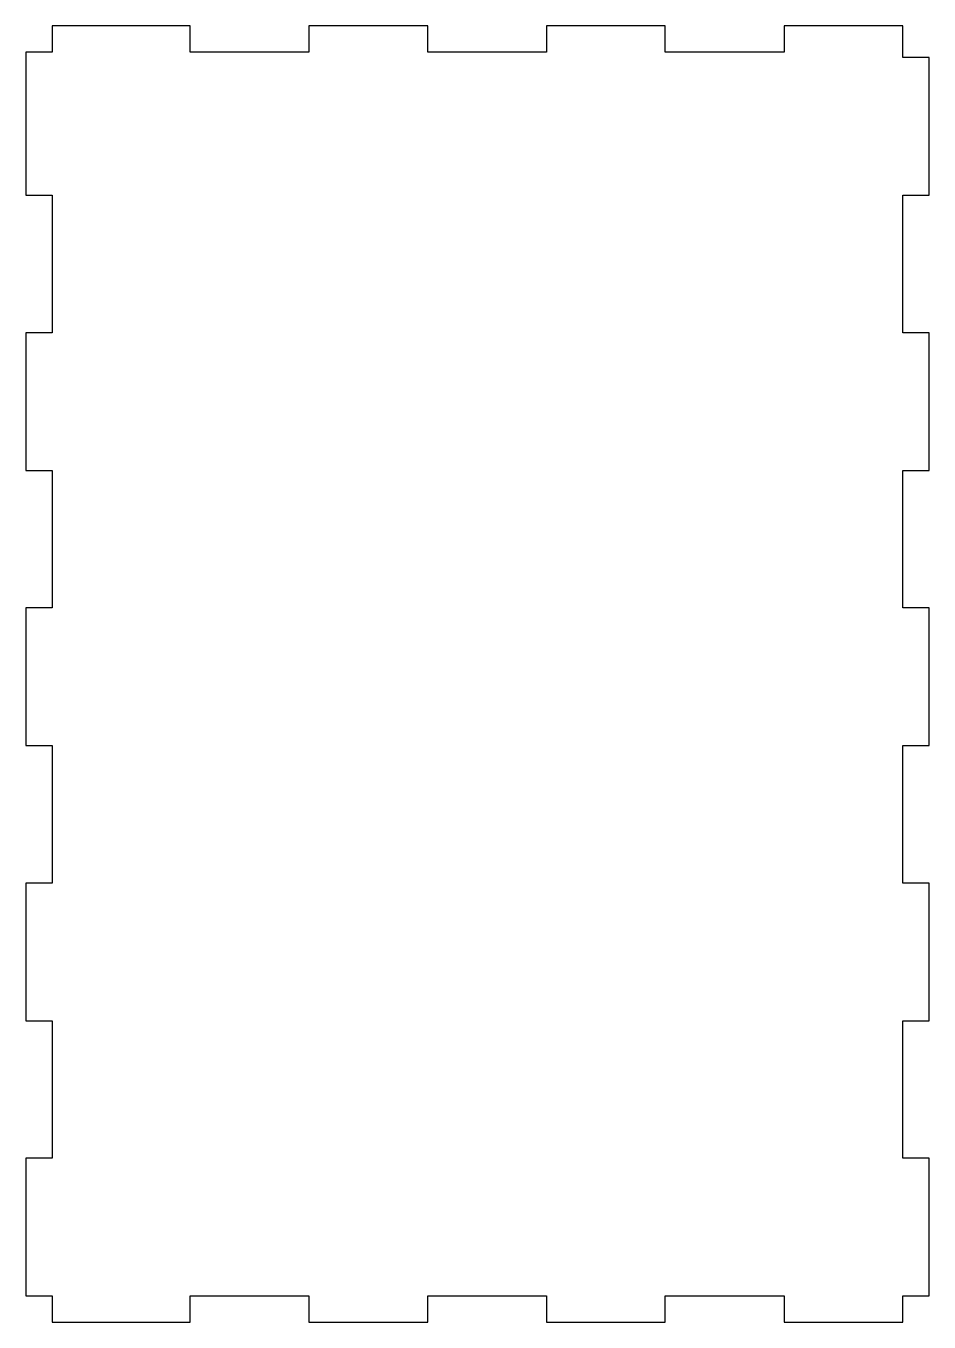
# Model space of a CAD drawing. Header units: millimetres. Extents: x -34.5 to 34.5, y -49.5 to 49.5.
import ezdxf

# ---------------------------------------------------------------- set-up
doc = ezdxf.new("R2010")
doc.units = ezdxf.units.MM
doc.layers.get('0').update_dxf_attribs({"linetype": 'CONTINUOUS'})

msp = doc.modelspace()

# ---------------------------------------------------------------- linework, layer by layer
msp.add_lwpolyline([(5.275, -47.5), (5.275, -49.5), (14.35, -49.5), (14.35, -47.5), (23.425, -47.5), (23.425, -49.5), (32.5, -49.5), (32.5, -47.5), (34.5, -47.5), (34.5, -36.9916), (32.5, -36.9916), (32.5, -26.4832), (34.5, -26.4832), (34.5, -15.9748), (32.5, -15.9748), (32.5, -5.4664), (34.5, -5.4664), (34.5, 5.042), (32.5, 5.042), (32.5, 15.5504), (34.5, 15.5504), (34.5, 26.0588), (32.5, 26.0588), (32.5, 36.5672), (34.5, 36.5672), (34.5, 47.0756), (32.5, 47.0756), (32.5, 49.5), (23.425, 49.5), (23.425, 47.5), (14.35, 47.5), (14.35, 49.5), (5.275, 49.5), (5.275, 47.5), (-3.8, 47.5), (-3.8, 49.5), (-12.875, 49.5), (-12.875, 47.5), (-21.95, 47.5), (-21.95, 49.5), (-32.5, 49.5), (-32.5, 47.5), (-34.5, 47.5), (-34.5, 36.5672), (-32.5, 36.5672), (-32.5, 26.0588), (-34.5, 26.0588), (-34.5, 15.5504), (-32.5, 15.5504), (-32.5, 5.042), (-34.5, 5.042), (-34.5, -5.4664), (-32.5, -5.4664), (-32.5, -15.9748), (-34.5, -15.9748), (-34.5, -26.4832), (-32.5, -26.4832), (-32.5, -36.9916), (-34.5, -36.9916), (-34.5, -47.5), (-32.5, -47.5), (-32.5, -49.5), (-21.95, -49.5), (-21.95, -47.5), (-12.875, -47.5), (-12.875, -49.5), (-3.8, -49.5), (-3.8, -47.5)], close=True)

doc.saveas('drawing.dxf')
